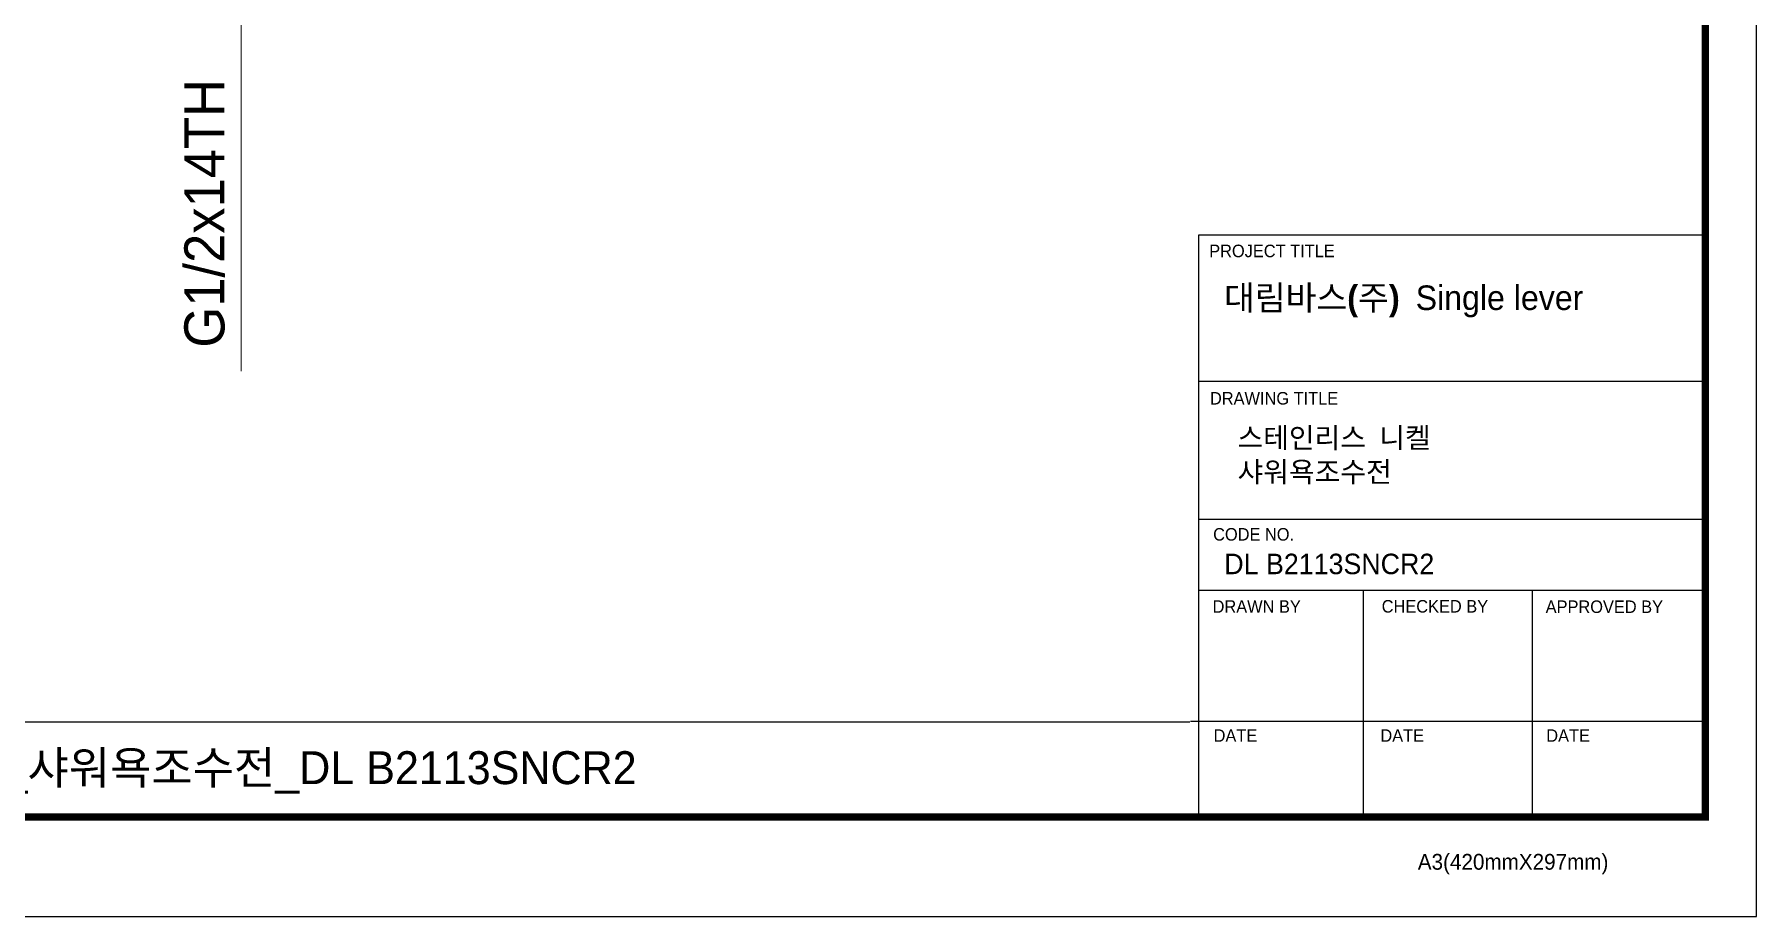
# Model space of a CAD drawing. Extents: x 0 to 790, y 0 to 579.
# Drawn here: x 360.9 to 789.9, y 0 to 219.6 of the extents above; entities that cross this region are included whole.
import ezdxf

# ---------------------------------------------------------------- set-up
doc = ezdxf.new("R2010")
doc.units = 0
doc.header["$LTSCALE"] = 10
doc.header["$MEASUREMENT"] = 0
doc.header["$PDMODE"] = 3
doc.header["$PDSIZE"] = -10
doc.layers.get('0').update_dxf_attribs({"linetype": 'CONTINUOUS'})
doc.layers.get('DEFPOINTS').update_dxf_attribs({"linetype": 'CONTINUOUS'})
doc.styles.add('Daelim Dimension', font='H2GTRE.TTF')
doc.styles.get("Standard").update_dxf_attribs({"font": 'H2GTRE.TTF'})
doc.styles.add('단선완성형', font='')
doc.styles.get('단선완성형').set_extended_font_data('Gulim')
doc.dimstyles.new('DEFAULT', dxfattribs={"dimscale": 2, "dimtxt": 2, "dimasz": 2, "dimexe": 0, "dimexo": 2, "dimgap": 1, "dimtad": 1, "dimdec": 1, "dimzin": 9, "dimdsep": 46, "dimtxsty": 'Daelim Dimension', "dimcen": 0.5, "dimclrd": 252, "dimclre": 252, "dimclrt": 3, "dimadec": 1, "dimazin": 0, "dimtfac": 1, "dimtdec": 1, "dimtix": 1, "dimtmove": 0, "dimatfit": 3, "dimfxl": 1, "dimtolj": 1, "dimtzin": 1, "dimlwd": 9, "dimlwe": 9, "dimarcsym": 0})

# ---------------------------------------------------------------- blocks, each defined once
blk = doc.blocks.new('*D6')
at = {"color": 5, "lineweight": 9, "ltscale": 0.5, "transparency": 16777216}
for p, q in [((418.77, 267.3), (410.45, 267.3)), ((412.45, 263.3), (412.45, 250.5)), ((418.77, 246.5), (410.45, 246.5)), ((412.45, 246.5), (412.45, 135.81))]:
    blk.add_line(p, q, dxfattribs=at)
at = {"color": 5, "ltscale": 0.5, "transparency": 16777216}
for points in [[(411.78, 263.3), (413.12, 263.3), (412.45, 267.3)], [(411.78, 250.5), (413.12, 250.5), (412.45, 246.5)]]:
    blk.add_solid(points, dxfattribs=at)
at = {"layer": 'DEFPOINTS', "color": 0, "ltscale": 0.5, "transparency": 16777216}
for p in [(422.77, 267.3), (412.45, 246.5), (422.77, 246.5)]:
    blk.add_point(p, dxfattribs=at)
at = {"color": 7, "ltscale": 0.5, "transparency": 16777216, "insert": (398.26, 175.08), "char_height": 10, "attachment_point": 2, "rotation": 90, "style": 'Daelim Dimension'}
blk.add_mtext('\\A1;G1/2x14TH', dxfattribs=at)

msp = doc.modelspace()

# ---------------------------------------------------------------- linework, layer by layer
at = {"color": 5, "ltscale": 40}
for p, q in [((777.1, 169.65), (650.86, 169.65)), ((777.1, 133.17), (650.86, 133.17)), ((777.1, 133.17), (650.86, 133.17)), ((777.1, 98.84), (650.86, 98.84)), ((777.1, 98.84), (650.86, 98.84)), ((777.1, 81.14), (650.86, 81.14)), ((777.1, 81.14), (650.86, 81.14)), ((691.87, 81.14), (691.87, 24.78)), ((733.95, 81.14), (733.95, 24.78)), ((777.1, 48.58), (648.87, 48.58)), ((777.1, 48.58), (651.85, 48.58)), ((777.1, 24.78), (668.91, 24.78))]:
    msp.add_line(p, q, dxfattribs=at)
at = {"color": 5, "ltscale": 0.5}
msp.add_line((650.86, 169.65), (650.86, 24.02), dxfattribs=at)
at = {"color": 5}
msp.add_line((12.7, 48.49), (648.72, 48.49), dxfattribs=at)
at = {"ltscale": 0.5}
msp.add_lwpolyline([(0, 0), (789.88, 0), (789.88, 578.76), (0, 578.76)], close=True, dxfattribs=at)
at = {"color": 5, "linetype": 'ByBlock', "lineweight": 200, "const_width": 1.82}
msp.add_lwpolyline([(12.7, 24.78), (777.1, 24.78), (777.1, 565.32), (12.7, 565.32)], close=True, dxfattribs=at)

# ---------------------------------------------------------------- texts
at = {"color": 5, "ltscale": 40}
for s, height, p in [('PROJECT TITLE', 3.1171, (653.54, 164.16)), ('DRAWING TITLE', 3.1171, (653.73, 127.47)), ('CODE NO.', 3.117, (654.52, 93.6)), ('DRAWN BY', 3.117, (654.39, 75.63)), ('CHECKED BY', 3.117, (696.51, 75.68)), ('APPROVED BY', 3.1171, (737.35, 75.58)), ('DATE', 3.117, (654.64, 43.5)), ('DATE', 3.117, (696.18, 43.5)), ('DATE', 3.117, (737.5, 43.5)), ('A3(420mmX297mm)', 3.9341, (705.5, 11.66))]:
    msp.add_text(s, height=height, dxfattribs=at).set_placement(p)
at = {"attachment_point": 1, "style": '단선완성형'}
for s, insert, char_height, width in [('{\\fPretendard Variable SemiBold|b0|i0|c129|p2;\\C7;대림바스(주)\\fGulimChe|b0|i0|c129|p49;\\C256; }Single lever', (657.24, 157.12), 6.11035, 98.2071), ('{\\fGulimChe|b0|i0|c129|p49; 스테인리스 니켈}\\P{\\fGulimChe|b0|i0|c129|p49; 샤워욕조수전 }', (657.3, 121.76), 5.101, 85.8447), ('DL B2113SNCR2', (657.3, 90.34), 5.101, 85.8447)]:
    msp.add_mtext(s, dxfattribs=dict(at, insert=insert, char_height=char_height, width=width))
at = {"color": 2, "insert": (154.51, 41.16), "char_height": 8.198, "width": 488.8902, "attachment_point": 1, "style": '단선완성형'}
msp.add_mtext('{\\fPretendard Variable SemiBold|b0|i0|c129|p2;대림바스(주)} Single lever_스테인리스 니켈_샤워욕조수전_DL B2113SNCR2', dxfattribs=at)

# ---------------------------------------------------------------- dimensions: what is measured, and where the dimension line sits
at = {"ltscale": 0.5}
dim = msp.add_linear_dim(base=(412.45, 246.5), p1=(422.77, 267.3), p2=(422.77, 246.5), angle=270, text='G1/2x14TH', dimstyle='DEFAULT', override={"dimtxt": 5, "dimexe": 1, "dimdec": 0, "dimclrd": 5, "dimclre": 5, "dimclrt": 7}, dxfattribs=at)
dim.commit()
dim.dimension.update_dxf_attribs({"geometry": '*D6', "text_midpoint": (412.45, 175.08), "dimtype": 160})

doc.saveas('drawing.dxf')
